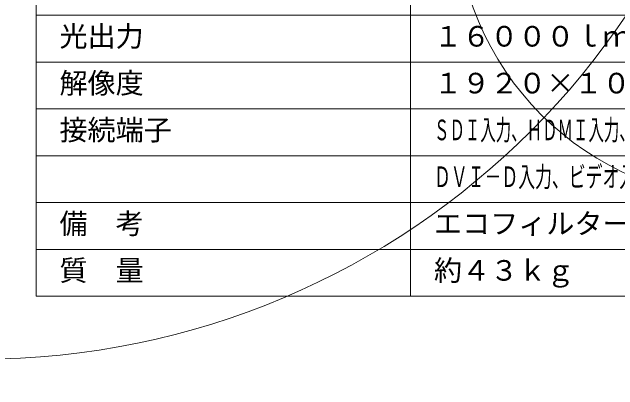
# Model space of a CAD drawing. Units: millimetres, scale not verified. Extents: x -8291 to 8336, y -220 to 16642.
# Drawn here: x -65 to -0.3, y -66.5 to -26.2 of the extents above; entities that cross this region are included whole.
import ezdxf
from ezdxf.enums import TextEntityAlignment as Align

# ---------------------------------------------------------------- set-up
doc = ezdxf.new("R2010")
doc.units = ezdxf.units.MM
doc.header["$LTSCALE"] = 0.125
doc.layers.add('0-1_MOJI1', color=7, linetype='Continuous')
doc.layers.add('0-2_WAKU', color=1, linetype='Continuous', lineweight=18)
doc.layers.add('0-5_GAIKEI', color=1, linetype='Continuous', lineweight=18)
doc.styles.add('ＭＳ ゴシック', font='')
doc.styles.get('ＭＳ ゴシック').set_extended_font_data('MS Gothic')

msp = doc.modelspace()

# ---------------------------------------------------------------- linework, layer by layer
at = {"layer": '0-2_WAKU', "color": 4}
for p, q in [((-62.4907, -56.5009), (-62.4907, -1.5009)), ((-22.4907, -56.5009), (-22.4907, -1.5009)), ((-62.4907, -56.5009), (62.5093, -56.5009))]:
    msp.add_line(p, q, dxfattribs=at)
at = {"layer": '0-2_WAKU'}
for p, q in [((-62.4907, -26.5009), (62.5093, -26.5009)), ((-62.4907, -31.5009), (62.5093, -31.5009)), ((-62.4907, -36.5009), (62.5093, -36.5009)), ((-62.4907, -41.5009), (62.5093, -41.5009)), ((-62.4907, -46.5009), (62.5093, -46.5009)), ((-62.4907, -51.5009), (62.5093, -51.5009))]:
    msp.add_line(p, q, dxfattribs=at)
at = {"layer": '0-5_GAIKEI'}
for centre, radius in [((-189.503, 3.415), 223.0212), ((-68.4299, 19.9313), 83.1425), ((13.6681, -14.919), 31.3866)]:
    msp.add_circle(centre, radius, dxfattribs=at)

# ---------------------------------------------------------------- texts
at = {"layer": '0-1_MOJI1', "style": 'ＭＳ ゴシック'}
for s, p in [('光出力', (-59.9907, -30.5009)), ('１６０００ｌｍ（ランプ４灯）', (-19.9907, -30.5009)), ('解像度', (-59.9907, -35.5009)), ('１９２０×１０８０ドット', (-19.9907, -35.5009)), ('接続端子', (-59.9907, -40.5009)), ('備\u3000考', (-59.9907, -50.5009)), ('エコフィルター、幾何学ひずみ補正', (-19.9907, -50.5009)), ('質\u3000量', (-59.9907, -55.5009)), ('約４３ｋｇ', (-19.9907, -55.5009))]:
    msp.add_text(s, height=2.199, dxfattribs=at).set_placement(p, align=Align.BOTTOM_LEFT)
for s, width, p in [('ＳＤＩ入力、ＨＤＭＩ入力、ＲＧＢ入力（ＢＮＣ×５／高密度Ｄ－Ｓｕｂ１５Ｐ・メス）、', 0.55, (-19.9907, -40.5009)), ('ＤＶＩ－Ｄ入力、ビデオ入力、シリアル入力／出力、リモート入力／出力、ＬＡＮ', 0.6, (-19.9907, -45.5009))]:
    msp.add_text(s, height=2.199, dxfattribs=dict(at, width=width)).set_placement(p, align=Align.BOTTOM_LEFT)

doc.saveas('drawing.dxf')
